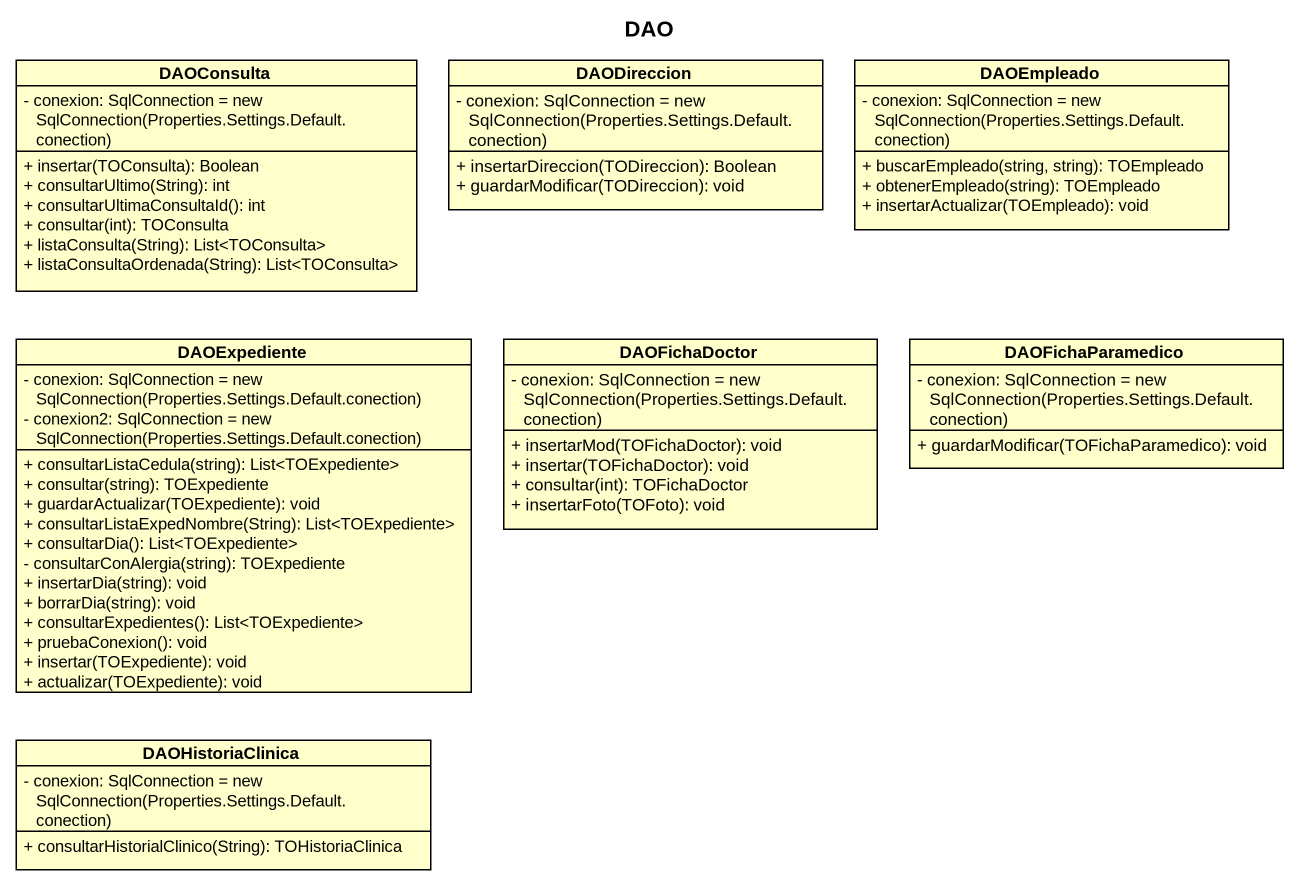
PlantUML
@startuml
title DAO
hide circle
hide empty members
skinparam classAttributeIconSize 0
class DAOConsulta {
  {field} - conexion: SqlConnection = new SqlConnection(Properties.Settings.Default.conection)
  + insertar(TOConsulta): Boolean
  + consultarUltimo(String): int
  + consultarUltimaConsultaId(): int
  + consultar(int): TOConsulta
  + listaConsulta(String): List<TOConsulta>
  + listaConsultaOrdenada(String): List<TOConsulta>
}
class DAODireccion {
  {field} - conexion: SqlConnection = new SqlConnection(Properties.Settings.Default.conection)
  + insertarDireccion(TODireccion): Boolean
  + guardarModificar(TODireccion): void
}
class DAOEmpleado {
  {field} - conexion: SqlConnection = new SqlConnection(Properties.Settings.Default.conection)
  + buscarEmpleado(string, string): TOEmpleado
  + obtenerEmpleado(string): TOEmpleado
  + insertarActualizar(TOEmpleado): void
}
class DAOExpediente {
  {field} - conexion: SqlConnection = new SqlConnection(Properties.Settings.Default.conection)
  {field} - conexion2: SqlConnection = new SqlConnection(Properties.Settings.Default.conection)
  + consultarListaCedula(string): List<TOExpediente>
  + consultar(string): TOExpediente
  + guardarActualizar(TOExpediente): void
  + consultarListaExpedNombre(String): List<TOExpediente>
  + consultarDia(): List<TOExpediente>
  - consultarConAlergia(string): TOExpediente
  + insertarDia(string): void
  + borrarDia(string): void
  + consultarExpedientes(): List<TOExpediente>
  + pruebaConexion(): void
  + insertar(TOExpediente): void
  + actualizar(TOExpediente): void
}
class DAOFichaDoctor {
  {field} - conexion: SqlConnection = new SqlConnection(Properties.Settings.Default.conection)
  + insertarMod(TOFichaDoctor): void
  + insertar(TOFichaDoctor): void
  + consultar(int): TOFichaDoctor
  + insertarFoto(TOFoto): void
}
class DAOFichaParamedico {
  {field} - conexion: SqlConnection = new SqlConnection(Properties.Settings.Default.conection)
  + guardarModificar(TOFichaParamedico): void
}
class DAOHistoriaClinica {
  {field} - conexion: SqlConnection = new SqlConnection(Properties.Settings.Default.conection)
  + consultarHistorialClinico(String): TOHistoriaClinica
}
@enduml
